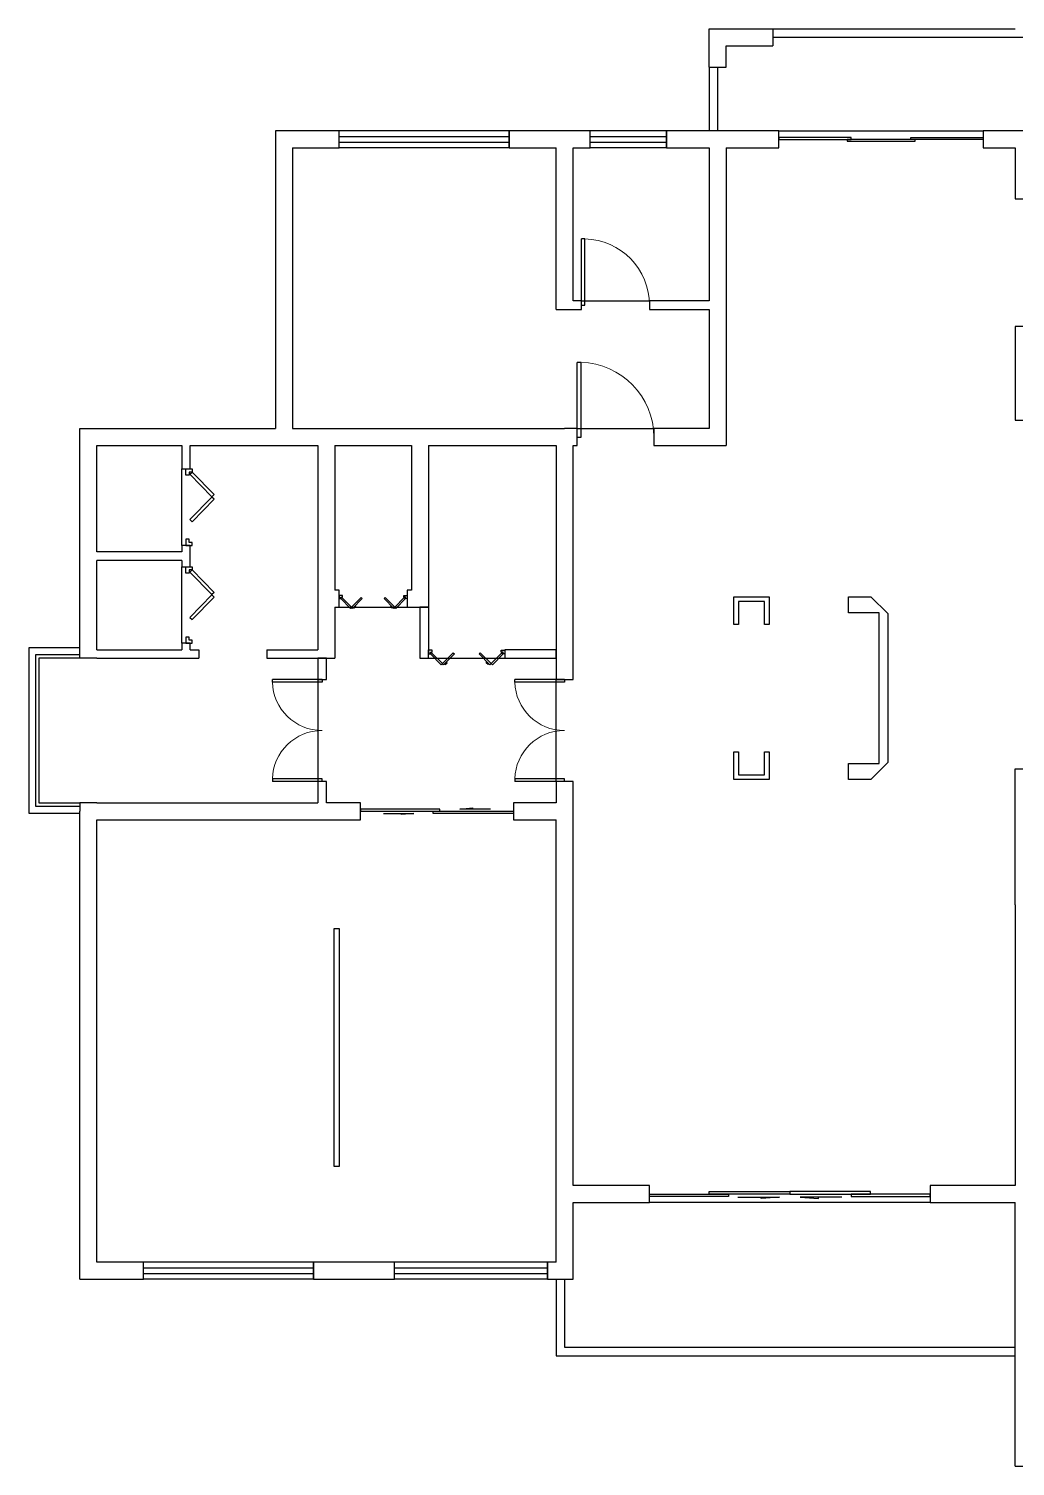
# Model space of a CAD drawing. Header units: millimetres. Extents: x 694375 to 726575, y -90425 to -70025.
# Drawn here: x 694375 to 705975, y -90425 to -73525 of the extents above; entities that cross this region are included whole.
import ezdxf

# ---------------------------------------------------------------- set-up
doc = ezdxf.new("R2010")
doc.units = ezdxf.units.MM
doc.layers.add('WALL', color=2, linetype='Continuous')
doc.layers.add('WINDOW', color=4, linetype='Continuous')

# ---------------------------------------------------------------- blocks, each defined once
blk = doc.blocks.new('$TCHSYS$WIN2D')
for p, q in [((-0.5, 0.5), (0.5, 0.5)), ((-0.5, 0.5), (-0.5, -0.5)), ((0.5, 0.5), (0.5, -0.5)), ((0.5, 0.1667), (-0.5, 0.1667)), ((0.5, -0.1667), (-0.5, -0.1667)), ((-0.5, -0.5), (0.5, -0.5))]:
    blk.add_line(p, q)
blk = doc.blocks.new('$DorLib2D$00000132')
at = {"color": 0, "linetype": 'Continuous'}
for p, q in [((-0.5, 0.1042), (-0.5, 0)), ((-0.1467, 0.1042), (-0.5, 0.1042)), ((-0.1467, 0), (-0.1467, 0.1042)), ((0.1467, 0.1042), (0.5, 0.1042)), ((0.1467, 0), (0.1467, 0.1042)), ((0.5, 0.1042), (0.5, 0)), ((-0.5, 0), (-0.1467, 0)), ((-0.1667, 0), (0.1667, 0)), ((-0.1667, -0.1042), (-0.1667, 0)), ((0.5, 0), (0.1467, 0)), ((0.1667, 0), (0.1667, -0.1042)), ((0.1667, -0.1042), (-0.1667, -0.1042))]:
    blk.add_line(p, q, dxfattribs=at)
blk = doc.blocks.new('$DorLib2D$00000034')
for p, q in [((-0.5, -0.048), (-0.5, 0)), ((-0.335, 0.143), (-0.475, 0)), ((-0.458, -0.016), (-0.475, 0)), ((-0.318, 0.126), (-0.458, -0.016)), ((-0.335, 0.143), (-0.318, 0.126)), ((-0.302, 0.143), (-0.318, 0.126)), ((-0.318, 0.126), (-0.178, -0.016)), ((-0.302, 0.143), (-0.161, 0)), ((-0.178, -0.016), (-0.161, 0)), ((0.302, 0.143), (0.161, 0)), ((0.178, -0.016), (0.161, 0)), ((0.318, 0.126), (0.178, -0.016)), ((0.302, 0.143), (0.318, 0.126)), ((0.335, 0.143), (0.318, 0.126)), ((0.318, 0.126), (0.458, -0.016)), ((0.335, 0.143), (0.475, 0)), ((0.458, -0.016), (0.475, 0)), ((0.5, -0.048), (0.5, 0))]:
    blk.add_line(p, q)
for points in [[(-0.5, 0), (-0.475, 0), (-0.475, -0.023), (-0.45, -0.023), (-0.45, -0.048), (-0.5, -0.048)], [(-0.29, 0.131), (-0.28, 0.14), (-0.255, 0.114), (-0.264, 0.105)], [(-0.287, 0.127), (-0.28, 0.134), (-0.262, 0.114), (-0.268, 0.108)], [(0.29, 0.131), (0.28, 0.14), (0.255, 0.114), (0.264, 0.105)], [(0.287, 0.127), (0.28, 0.134), (0.262, 0.114), (0.268, 0.108)], [(0.5, 0), (0.475, 0), (0.475, -0.023), (0.45, -0.023), (0.45, -0.048), (0.5, -0.048)]]:
    blk.add_lwpolyline(points)
blk = doc.blocks.new('$DorLib2D$00000002')
for p, q in [((-0.5, 0), (-0.5, 0.4875)), ((-0.475, 0.4875), (-0.5, 0.4875)), ((-0.475, 0), (-0.475, 0.4875)), ((0.475, 0), (0.475, 0.4875)), ((0.475, 0.4875), (0.5, 0.4875)), ((0.5, 0), (0.5, 0.4875)), ((-0.5, 0), (-0.475, 0)), ((0.5, 0), (0.475, 0))]:
    blk.add_line(p, q)
at = {"lineweight": 13}
for centre, start, end in [((-0.4875, 0), 0, 88.53072), ((0.4875, 0), 91.46928, 180)]:
    blk.add_arc(centre, 0.4875, start, end, dxfattribs=at)
blk = doc.blocks.new('$DorLib2D$00000033')
for p, q in [((-0.19, 0.078), (0.104, 0.368)), ((0.133, 0.338), (-0.161, 0.049)), ((0.104, 0.368), (0.133, 0.338)), ((0.165, 0.368), (0.136, 0.338)), ((0.136, 0.338), (0.43, 0.049)), ((0.459, 0.078), (0.165, 0.368)), ((-0.161, 0.049), (-0.19, 0.078)), ((0.43, 0.049), (0.459, 0.078))]:
    blk.add_line(p, q)
for points in [[(-0.5, 0.078), (-0.459, 0.078), (-0.459, 0.039), (-0.418, 0.039), (-0.418, -0.002), (-0.5, -0.002), (-0.5, -0.002), (-0.5, 0.081)], [(0.5, 0.078), (0.459, 0.078), (0.459, 0.039), (0.418, 0.039), (0.418, -0.002), (0.5, -0.002), (0.5, -0.002), (0.5, 0.081)]]:
    blk.add_lwpolyline(points)
blk = doc.blocks.new('$DorLib2D$00000131')
at = {"color": 0, "linetype": 'Continuous'}
for p, q in [((0.15, 0.125), (0.2319, 0.1973)), ((0.2319, 0.1973), (0.2319, 0.125)), ((-0.5, 0.125), (-0.5, 0)), ((0.0192, 0.125), (-0.5, 0.125)), ((0.0192, 0), (0.0192, 0.125)), ((0.35, 0.125), (0.15, 0.125)), ((-0.5, 0), (0.0192, 0)), ((-0.024, 0), (0.5, 0)), ((-0.024, -0.125), (-0.024, 0)), ((0.5, 0), (0.5, -0.125)), ((-0.35, -0.125), (-0.15, -0.125)), ((-0.2319, -0.1973), (-0.2319, -0.125)), ((-0.15, -0.125), (-0.2319, -0.1973)), ((0.5, -0.125), (-0.024, -0.125))]:
    blk.add_line(p, q, dxfattribs=at)
blk = doc.blocks.new('$DorLib2D$00000001')
for p, q in [((0.45, 0.975), (0.5, 0.975)), ((0.45, 0), (0.45, 0.975)), ((0.5, 0), (0.5, 0.975)), ((0.5, 0), (0.45, 0))]:
    blk.add_line(p, q)
at = {"lineweight": 13}
blk.add_arc((0.475, 0), 0.975, 91.4693, 180, dxfattribs=at)
blk = doc.blocks.new('$DorLib2D$00000138')
at = {"color": 0, "linetype": 'Continuous'}
for p, q in [((-0.2875, 0), (-0.2875, 0.1538)), ((-0.2875, 0.1538), (0, 0.1538)), ((0, 0.1538), (0, 0)), ((0.2875, 0.1538), (0, 0.1538)), ((0.2875, 0), (0.2875, 0.1538)), ((-0.5, -0.1399), (-0.5, 0)), ((-0.5, 0), (-0.2187, 0)), ((0, 0), (-0.2875, 0)), ((-0.2187, 0), (-0.2187, -0.1399)), ((0, 0), (0.2875, 0)), ((0.2187, 0), (0.2187, -0.1399)), ((0.5, 0), (0.2187, 0)), ((0.5, 0), (0.5, -0.1946)), ((0.5, -0.1399), (0.5, 0)), ((-0.2187, -0.1399), (-0.5, -0.1399)), ((0.2187, -0.1399), (0.5, -0.1399)), ((-0.1857, -0.186), (-0.037, -0.186)), ((-0.037, -0.186), (-0.1019, -0.2583)), ((-0.1019, -0.2583), (-0.1019, -0.186)), ((0.1857, -0.186), (0.037, -0.186)), ((0.037, -0.186), (0.1019, -0.2583)), ((0.1019, -0.2583), (0.1019, -0.186))]:
    blk.add_line(p, q, dxfattribs=at)

msp = doc.modelspace()

# ---------------------------------------------------------------- linework, layer by layer
at = {"layer": 'WALL'}
for p, q in [((702375, -73975), (702375, -73525)), ((702375, -73525), (703125, -73525)), ((702375, -73975), (702375, -73525)), ((702375, -73525), (703125, -73525)), ((703125, -73525), (703125, -73725)), ((703125, -73525), (703125, -73725)), ((702575, -73975), (702575, -73725)), ((702575, -73725), (703125, -73725)), ((702575, -73975), (702575, -73725)), ((702575, -73725), (703125, -73725)), ((702375, -73975), (702575, -73975)), ((702375, -73975), (702575, -73975)), ((697275, -74725), (697275, -78225)), ((698025, -74725), (697275, -74725)), ((697275, -74725), (697275, -78225)), ((698025, -74725), (697275, -74725)), ((698025, -74925), (698025, -74725)), ((698025, -74925), (698025, -74725)), ((700675, -74725), (700025, -74725)), ((700025, -74725), (700025, -74925)), ((700675, -74725), (700025, -74725)), ((700025, -74725), (700025, -74925)), ((700975, -74725), (700675, -74725)), ((700975, -74725), (700675, -74725)), ((700975, -74925), (700975, -74725)), ((700975, -74925), (700975, -74725)), ((702475, -74725), (701875, -74725)), ((701875, -74725), (701875, -74925)), ((702475, -74725), (701875, -74725)), ((701875, -74725), (701875, -74925)), ((703197, -74725), (702475, -74725)), ((703197, -74725), (702475, -74725)), ((703197, -74925), (703197, -74725)), ((703197, -74925), (703197, -74725)), ((706075, -74725), (705597, -74725)), ((705597, -74725), (705597, -74925)), ((706075, -74725), (705597, -74725)), ((705597, -74725), (705597, -74925)), ((697475, -74925), (697475, -78225)), ((697475, -74925), (698025, -74925)), ((697475, -74925), (697475, -78225)), ((697475, -74925), (698025, -74925)), ((700025, -74925), (700575, -74925)), ((700025, -74925), (700575, -74925)), ((700575, -76825), (700575, -74925)), ((700575, -76825), (700575, -74925)), ((700775, -74925), (700975, -74925)), ((700775, -76725), (700775, -74925)), ((700775, -74925), (700975, -74925)), ((700775, -76725), (700775, -74925)), ((701875, -74925), (702375, -74925)), ((701875, -74925), (702375, -74925)), ((702375, -74925), (702375, -76725)), ((702375, -74925), (702375, -76725)), ((702575, -74925), (702575, -76825)), ((702575, -74925), (703197, -74925)), ((702575, -74925), (702575, -76825)), ((702575, -74925), (703197, -74925)), ((705597, -74925), (705975, -74925)), ((705597, -74925), (705975, -74925)), ((705975, -74925), (705975, -75525)), ((705975, -74925), (705975, -75525)), ((705975, -75525), (706175, -75525)), ((705975, -75525), (706175, -75525)), ((700875, -76725), (700775, -76725)), ((700875, -76725), (700775, -76725)), ((700875, -76825), (700875, -76725)), ((700875, -76825), (700875, -76725)), ((702375, -76725), (701675, -76725)), ((701675, -76725), (701675, -76825)), ((702375, -76725), (701675, -76725)), ((701675, -76725), (701675, -76825)), ((700575, -76825), (700875, -76825)), ((700575, -76825), (700875, -76825)), ((701675, -76825), (702375, -76825)), ((701675, -76825), (702375, -76825)), ((702375, -76825), (702375, -78225)), ((702375, -76825), (702375, -78225)), ((702575, -76825), (702575, -78225)), ((702575, -76825), (702575, -78225)), ((706175, -77025), (705975, -77025)), ((705975, -77025), (705975, -78125)), ((706175, -77025), (705975, -77025)), ((705975, -77025), (705975, -78125)), ((694975, -78225), (696275, -78225)), ((694975, -79675), (694975, -78225)), ((694975, -78225), (696275, -78225)), ((694975, -79675), (694975, -78225)), ((696275, -78225), (697275, -78225)), ((696275, -78225), (697275, -78225)), ((697475, -78225), (697775, -78225)), ((697475, -78225), (697775, -78225)), ((697775, -78225), (698975, -78225)), ((697775, -78225), (698975, -78225)), ((698975, -78225), (700675, -78225)), ((698975, -78225), (700675, -78225)), ((700825, -78225), (700675, -78225)), ((700825, -78225), (700675, -78225)), ((700825, -78425), (700825, -78225)), ((700825, -78425), (700825, -78225)), ((702375, -78225), (701725, -78225)), ((701725, -78225), (701725, -78425)), ((702375, -78225), (701725, -78225)), ((701725, -78225), (701725, -78425)), ((702575, -78225), (702575, -78225)), ((702575, -78225), (702575, -78425)), ((702575, -78225), (702575, -78225)), ((702575, -78225), (702575, -78425)), ((705975, -78125), (707475, -78125)), ((705975, -78125), (707475, -78125)), ((695175, -78425), (696175, -78425)), ((695175, -79675), (695175, -78425)), ((695175, -78425), (696175, -78425)), ((695175, -79675), (695175, -78425)), ((696175, -78425), (696175, -78700)), ((696175, -78425), (696175, -78700)), ((696275, -78425), (697375, -78425)), ((696275, -78700), (696275, -78425)), ((696275, -78425), (697375, -78425)), ((696275, -78700), (696275, -78425)), ((697375, -78425), (697775, -78425)), ((697375, -78425), (697775, -78425)), ((697775, -78425), (697775, -80225)), ((697775, -78425), (697775, -80225)), ((697975, -78425), (697975, -80125)), ((697975, -78425), (698875, -78425)), ((697975, -78425), (697975, -80125)), ((697975, -78425), (698875, -78425)), ((698875, -78425), (698875, -80125)), ((698875, -78425), (698875, -80125)), ((699075, -78425), (699075, -80325)), ((699075, -78425), (700575, -78425)), ((699075, -78425), (699075, -80325)), ((699075, -78425), (700575, -78425)), ((700575, -78425), (700575, -81175)), ((700575, -78425), (700575, -81175)), ((700775, -81175), (700775, -78425)), ((700775, -78425), (700825, -78425)), ((700775, -81175), (700775, -78425)), ((700775, -78425), (700825, -78425)), ((701725, -78425), (702475, -78425)), ((701725, -78425), (702475, -78425)), ((702475, -78425), (702575, -78425)), ((702475, -78425), (702575, -78425)), ((696175, -78700), (696275, -78700)), ((696175, -78700), (696275, -78700)), ((694975, -80925), (694975, -79675)), ((694975, -80925), (694975, -79675)), ((696175, -79675), (695175, -79675)), ((696175, -79675), (695175, -79675)), ((696275, -79600), (696175, -79600)), ((696175, -79600), (696175, -79675)), ((696275, -79600), (696175, -79600)), ((696175, -79600), (696175, -79675)), ((696275, -79675), (696275, -79600)), ((696275, -79675), (696275, -79600)), ((696275, -79850), (696275, -79675)), ((696275, -79850), (696275, -79675)), ((695175, -80825), (695175, -79775)), ((696175, -79775), (695175, -79775)), ((695175, -80825), (695175, -79775)), ((696175, -79775), (695175, -79775)), ((696175, -79775), (696175, -79850)), ((696175, -79775), (696175, -79850)), ((696175, -79850), (696275, -79850)), ((696175, -79850), (696275, -79850)), ((697775, -80225), (697775, -80825)), ((697775, -80225), (697775, -80825)), ((698025, -80125), (697975, -80125)), ((698025, -80125), (697975, -80125)), ((698025, -80325), (698025, -80125)), ((698025, -80325), (698025, -80125)), ((698875, -80125), (698825, -80125)), ((698825, -80125), (698825, -80325)), ((698875, -80125), (698825, -80125)), ((698825, -80125), (698825, -80325)), ((697975, -80325), (698025, -80325)), ((697975, -80325), (697975, -80925)), ((697975, -80325), (698025, -80325)), ((697975, -80325), (697975, -80925)), ((698825, -80325), (699075, -80325)), ((698825, -80325), (699075, -80325)), ((698975, -80325), (698975, -80925)), ((699075, -80325), (698975, -80325)), ((698975, -80325), (698975, -80925)), ((699075, -80325), (698975, -80325)), ((699075, -80325), (699075, -80825)), ((699075, -80325), (699075, -80825)), ((696275, -80750), (696175, -80750)), ((696175, -80750), (696175, -80825)), ((696275, -80750), (696175, -80750)), ((696175, -80750), (696175, -80825)), ((696275, -80825), (696275, -80750)), ((696275, -80825), (696275, -80750)), ((695175, -80925), (694975, -80925)), ((695175, -80925), (694975, -80925)), ((695175, -80825), (696175, -80825)), ((695175, -80825), (696175, -80825)), ((695175, -80925), (696275, -80925)), ((695175, -80925), (696275, -80925)), ((696275, -80825), (696375, -80825)), ((696275, -80825), (696375, -80825)), ((696275, -80925), (696375, -80925)), ((696275, -80925), (696375, -80925)), ((696375, -80825), (696375, -80925)), ((696375, -80825), (696375, -80925)), ((697175, -80825), (697775, -80825)), ((697175, -80825), (697175, -80925)), ((697175, -80825), (697775, -80825)), ((697175, -80825), (697175, -80925)), ((697175, -80925), (697975, -80925)), ((697175, -80925), (697975, -80925)), ((697775, -80925), (697775, -81175)), ((697875, -80925), (697775, -80925)), ((697775, -80925), (697775, -81175)), ((697875, -80925), (697775, -80925)), ((697875, -81175), (697875, -80925)), ((697875, -81175), (697875, -80925)), ((698975, -80925), (699075, -80925)), ((698975, -80925), (699075, -80925)), ((699075, -80925), (699075, -80825)), ((699075, -80925), (699075, -80825)), ((700575, -80825), (699975, -80825)), ((699975, -80825), (699975, -80925)), ((700575, -80825), (699975, -80825)), ((699975, -80825), (699975, -80925)), ((699975, -80925), (700575, -80925)), ((699975, -80925), (700575, -80925)), ((700575, -80925), (700575, -80825)), ((700575, -80925), (700575, -80825)), ((697775, -81175), (697875, -81175)), ((697775, -81175), (697875, -81175)), ((700575, -81175), (700775, -81175)), ((700575, -81175), (700775, -81175)), ((705975, -83825), (705975, -82227)), ((705975, -82227), (706175, -82227)), ((705975, -83825), (705975, -82227)), ((705975, -82227), (706175, -82227)), ((697875, -82375), (697775, -82375)), ((697775, -82375), (697775, -82625)), ((697875, -82375), (697775, -82375)), ((697775, -82375), (697775, -82625)), ((697875, -82625), (697875, -82375)), ((697875, -82625), (697875, -82375)), ((700775, -82375), (700575, -82375)), ((700575, -82375), (700575, -82625)), ((700775, -82375), (700575, -82375)), ((700575, -82375), (700575, -82625)), ((700775, -82725), (700775, -82375)), ((700775, -82725), (700775, -82375)), ((695175, -82625), (694975, -82625)), ((694975, -82625), (694975, -82725)), ((695175, -82625), (694975, -82625)), ((694975, -82625), (694975, -82725)), ((695175, -82625), (697775, -82625)), ((695175, -82625), (697775, -82625)), ((698275, -82625), (697875, -82625)), ((698275, -82625), (697875, -82625)), ((698275, -82825), (698275, -82625)), ((698275, -82825), (698275, -82625)), ((700575, -82625), (700075, -82625)), ((700075, -82625), (700075, -82825)), ((700575, -82625), (700075, -82625)), ((700075, -82625), (700075, -82825)), ((694975, -88225), (694975, -82725)), ((694975, -88225), (694975, -82725)), ((700775, -87125), (700775, -82725)), ((700775, -87125), (700775, -82725)), ((695175, -82825), (697775, -82825)), ((695175, -88025), (695175, -82825)), ((695175, -82825), (697775, -82825)), ((695175, -88025), (695175, -82825)), ((697775, -82825), (698275, -82825)), ((697775, -82825), (698275, -82825)), ((700075, -82825), (700575, -82825)), ((700075, -82825), (700575, -82825)), ((700575, -87225), (700575, -82825)), ((700575, -87225), (700575, -82825)), ((705975, -83825), (705975, -85525)), ((705975, -83825), (705975, -85525)), ((705975, -85525), (705975, -86225)), ((705975, -85525), (705975, -86225)), ((705975, -86225), (705975, -87125)), ((705975, -86225), (705975, -87125)), ((701675, -87125), (700775, -87125)), ((701675, -87125), (700775, -87125)), ((701675, -87325), (701675, -87125)), ((701675, -87325), (701675, -87125)), ((705975, -87125), (704975, -87125)), ((704975, -87125), (704975, -87325)), ((705975, -87125), (704975, -87125)), ((704975, -87125), (704975, -87325)), ((700575, -88025), (700575, -87225)), ((700575, -88025), (700575, -87225)), ((700775, -87325), (701675, -87325)), ((700775, -88225), (700775, -87325)), ((700775, -87325), (701675, -87325)), ((700775, -88225), (700775, -87325)), ((704975, -87325), (705975, -87325)), ((704975, -87325), (705975, -87325)), ((705975, -90425), (705975, -87325)), ((705975, -90425), (705975, -87325)), ((695725, -88025), (695175, -88025)), ((695725, -88025), (695175, -88025)), ((695725, -88225), (695725, -88025)), ((695725, -88225), (695725, -88025)), ((698675, -88025), (697725, -88025)), ((697725, -88025), (697725, -88225)), ((698675, -88025), (697725, -88025)), ((697725, -88025), (697725, -88225)), ((698675, -88225), (698675, -88025)), ((698675, -88225), (698675, -88025)), ((700575, -88025), (700475, -88025)), ((700475, -88025), (700475, -88225)), ((700575, -88025), (700475, -88025)), ((700475, -88025), (700475, -88225)), ((694975, -88225), (695725, -88225)), ((694975, -88225), (695725, -88225)), ((697725, -88225), (698675, -88225)), ((697725, -88225), (698675, -88225)), ((700475, -88225), (700775, -88225)), ((700475, -88225), (700775, -88225)), ((705975, -90425), (706725, -90425)), ((705975, -90425), (706725, -90425))]:
    msp.add_line(p, q, dxfattribs=at)
for points in [[(702666, -80527), (702666, -80203), (703080, -80203), (703080, -80527), (703026, -80527), (703026, -80257), (702720, -80257), (702720, -80527), (702666, -80527)], [(702666, -80527), (702666, -80203), (703080, -80203), (703080, -80527), (703026, -80527), (703026, -80257), (702720, -80257), (702720, -80527), (702666, -80527)], [(704016, -80203), (704277, -80203), (704475, -80401), (704475, -80401), (704475, -80401), (704475, -80401), (704475, -80401), (704475, -80401), (704475, -80401), (704475, -80401), (704475, -80401), (704475, -80401), (704475, -82152), (704475, -82152), (704475, -82152), (704277, -82350), (704277, -82350), (704277, -82350), (704277, -82350), (704277, -82350), (704277, -82350), (704277, -82350), (704277, -82350), (704016, -82350), (704016, -82161), (704376, -82161), (704376, -80392), (704016, -80392)], [(704016, -80203), (704277, -80203), (704475, -80401), (704475, -80401), (704475, -80401), (704475, -80401), (704475, -80401), (704475, -80401), (704475, -80401), (704475, -80401), (704475, -80401), (704475, -80401), (704475, -82152), (704475, -82152), (704475, -82152), (704277, -82350), (704277, -82350), (704277, -82350), (704277, -82350), (704277, -82350), (704277, -82350), (704277, -82350), (704277, -82350), (704016, -82350), (704016, -82161), (704376, -82161), (704376, -80392), (704016, -80392)], [(697965, -84103), (698025, -84103), (698025, -86901), (697965, -86901)], [(697965, -84103), (698025, -84103), (698025, -86901), (697965, -86901)]]:
    msp.add_lwpolyline(points, close=True, dxfattribs=at)
msp.add_lwpolyline([(702666, -82026), (702720, -82026), (702720, -82296), (703026, -82296), (703026, -82026), (703080, -82026), (703080, -82350), (702666, -82350), (702666, -82026)], dxfattribs=at)
msp.add_lwpolyline([(702666, -82026), (702720, -82026), (702720, -82296), (703026, -82296), (703026, -82026), (703080, -82026), (703080, -82350), (702666, -82350), (702666, -82026)], dxfattribs=at)
at = {"layer": 'WINDOW'}
for p, q in [((703125, -73525), (705975, -73525)), ((703125, -73525), (705975, -73525)), ((703125, -73625), (706075, -73625)), ((703125, -73625), (706075, -73625)), ((702375, -73975), (702375, -74725)), ((702375, -73975), (702375, -74725)), ((702475, -73975), (702475, -74725)), ((702475, -73975), (702475, -74725)), ((703197, -74725), (705597, -74725)), ((703197, -74725), (705597, -74725)), ((700875, -76725), (701675, -76725)), ((700875, -76725), (701675, -76725)), ((700825, -78225), (701725, -78225)), ((700825, -78225), (701725, -78225)), ((696175, -79600), (696175, -78700)), ((696175, -79600), (696175, -78700)), ((696175, -80750), (696175, -79850)), ((696175, -80750), (696175, -79850)), ((698025, -80325), (698825, -80325)), ((698025, -80325), (698825, -80325)), ((694975, -80805), (694375, -80805)), ((694375, -80805), (694375, -82745)), ((694975, -80805), (694375, -80805)), ((694375, -80805), (694375, -82745)), ((694975, -80885), (694455, -80885)), ((694455, -80885), (694455, -82665)), ((694975, -80885), (694455, -80885)), ((694455, -80885), (694455, -82665)), ((694975, -80925), (694495, -80925)), ((694495, -80925), (694495, -82625)), ((694975, -80925), (694495, -80925)), ((694495, -80925), (694495, -82625)), ((699075, -80925), (699975, -80925)), ((699075, -80925), (699975, -80925)), ((697775, -81175), (697775, -82375)), ((697775, -81175), (697775, -82375)), ((700575, -82375), (700575, -81175)), ((700575, -82375), (700575, -81175)), ((694495, -82625), (694975, -82625)), ((694495, -82625), (694975, -82625)), ((694375, -82745), (694975, -82745)), ((694375, -82745), (694975, -82745)), ((694455, -82665), (694975, -82665)), ((694455, -82665), (694975, -82665)), ((704975, -87325), (701675, -87325)), ((704975, -87325), (701675, -87325)), ((700575, -88225), (700575, -89125)), ((700575, -88225), (700575, -89125)), ((700675, -88225), (700675, -89025)), ((700675, -88225), (700675, -89025)), ((700675, -89025), (705975, -89025)), ((700675, -89025), (705975, -89025)), ((700575, -89125), (705975, -89125)), ((700575, -89125), (705975, -89125))]:
    msp.add_line(p, q, dxfattribs=at)

# ---------------------------------------------------------------- block references
for name, p, xscale, yscale, zscale, rotation in [('$TCHSYS$WIN2D', (699025, -74825), 2000, 200, 2000, 179.9999999999929), ('$TCHSYS$WIN2D', (699025, -74825), 2000, 200, 2000, 179.9999999999929), ('$DorLib2D$00000033', (696225, -79150), 900, -900, 900, 89.99999999998025), ('$DorLib2D$00000033', (696225, -79150), 900, -900, 900, 89.99999999998025), ('$DorLib2D$00000033', (696225, -80300), 900, -900, 900, 89.99999999995731), ('$DorLib2D$00000033', (696225, -80300), 900, -900, 900, 89.99999999995731), ('$DorLib2D$00000002', (697825, -81775), 1200, -1200, 1200, 270), ('$DorLib2D$00000002', (697825, -81775), 1200, -1200, 1200, 270), ('$DorLib2D$00000002', (700675, -81775), -1200, 1200, -1200, 90.00000000004692), ('$DorLib2D$00000002', (700675, -81775), -1200, 1200, -1200, 90.00000000004692), ('$DorLib2D$00000138', (703325, -87225), -3300, -200, -3300, 179.9999999999888), ('$DorLib2D$00000138', (703325, -87225), -3300, -200, -3300, 179.9999999999888)]:
    msp.add_blockref(name, p, dxfattribs=dict(at, xscale=xscale, yscale=yscale, zscale=zscale, rotation=rotation))
for name, p, xscale, yscale, zscale in [('$TCHSYS$WIN2D', (701425, -74825), -900, -200, -900), ('$TCHSYS$WIN2D', (701425, -74825), -900, -200, -900), ('$DorLib2D$00000132', (704397, -74825), -2400, 200, -2400), ('$DorLib2D$00000132', (704397, -74825), -2400, 200, -2400), ('$DorLib2D$00000001', (701275, -76775), -800, 800, -800), ('$DorLib2D$00000001', (701275, -76775), -800, 800, -800), ('$DorLib2D$00000001', (701275, -78325), -900, 900, -900), ('$DorLib2D$00000001', (701275, -78325), -900, 900, -900), ('$DorLib2D$00000034', (698425, -80225), 800, -800, 800), ('$DorLib2D$00000034', (698425, -80225), 800, -800, 800), ('$DorLib2D$00000034', (699525, -80875), 900, -900, 900), ('$DorLib2D$00000034', (699525, -80875), 900, -900, 900), ('$DorLib2D$00000131', (699175, -82725), 1800, 200, 1800), ('$DorLib2D$00000131', (699175, -82725), 1800, 200, 1800), ('$TCHSYS$WIN2D', (696725, -88125), -2000, -200, -2000), ('$TCHSYS$WIN2D', (696725, -88125), -2000, -200, -2000), ('$TCHSYS$WIN2D', (699575, -88125), -1800, -200, -1800), ('$TCHSYS$WIN2D', (699575, -88125), -1800, -200, -1800)]:
    msp.add_blockref(name, p, dxfattribs=dict(at, xscale=xscale, yscale=yscale, zscale=zscale))

doc.saveas('drawing.dxf')
